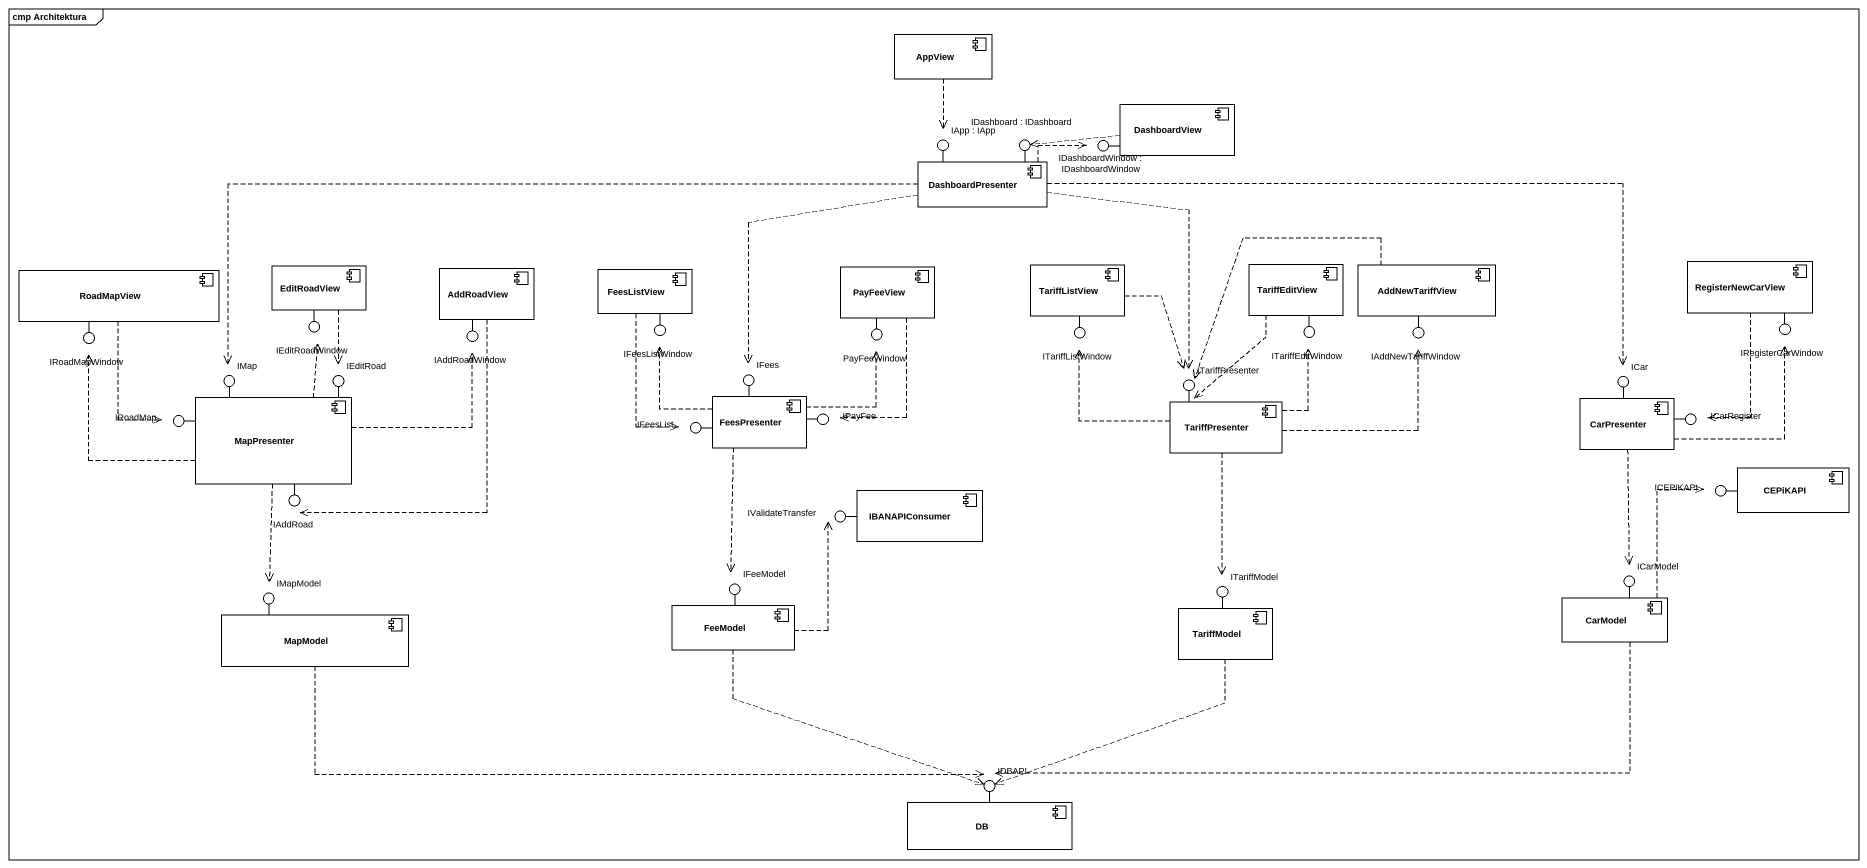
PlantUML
@startuml
mainframe cmp Architektura
component AppView
component DashboardView
() "IApp : IApp" as IApp
() "IDashboard : IDashboard" as IDashboard
() "IDashboardWindow : IDashboardWindow" as IDashboardWindow
component DashboardPresenter
component RoadMapView
component EditRoadView
component AddRoadView
component FeesListView
component PayFeeView
component TariffListView
component TariffEditView
component AddNewTariffView
component RegisterNewCarView
() IRoadMapWindow
() IEditRoadWindow
() IAddRoadWindow
() IFeesListWindow
() PayFeeWindow
() ITariffListWindow
() ITariffEditWindow
() IAddNewTariffWindow
() IRegisterCarWindow
() IMap
() IEditRoad
() IFees
() ITariffPresenter
() ICar
() IRoadMap
component MapPresenter
() IFeesList
component FeesPresenter
() IPayFee
component TariffPresenter
component CarPresenter
() ICarRegister
() IAddRoad
component IBANAPIConsumer
() ICEPiKAPI
component CEPiKAPI
() IValidateTransfer
() IFeeModel
() ITariffModel
() ICarModel
component MapModel
() IMapModel
component FeeModel
component TariffModel
component CarModel
() IDBAPI
component DB
DashboardPresenter -up- IApp
DashboardPresenter -up- IDashboard
DashboardView -left- IDashboardWindow
RoadMapView -- IRoadMapWindow
EditRoadView -- IEditRoadWindow
AddRoadView -- IAddRoadWindow
FeesListView -- IFeesListWindow
PayFeeView -- PayFeeWindow
TariffListView -- ITariffListWindow
TariffEditView -- ITariffEditWindow
AddNewTariffView -- IAddNewTariffWindow
RegisterNewCarView -- IRegisterCarWindow
MapPresenter -up- IMap
MapPresenter -up- IEditRoad
FeesPresenter -up- IFees
TariffPresenter -up- ITariffPresenter
CarPresenter -up- ICar
MapPresenter -left- IRoadMap
FeesPresenter -left- IFeesList
FeesPresenter -right- IPayFee
CarPresenter -right- ICarRegister
MapPresenter -- IAddRoad
CEPiKAPI -left- ICEPiKAPI
IBANAPIConsumer -left- IValidateTransfer
FeeModel -up- IFeeModel
TariffModel -up- ITariffModel
CarModel -up- ICarModel
MapModel -up- IMapModel
DB -up- IDBAPI
AppView ..> IApp
DashboardView .left.> IDashboard
DashboardPresenter .right.> IDashboardWindow
DashboardPresenter .left.> IMap
DashboardPresenter ..> IFees
DashboardPresenter ..> ITariffPresenter
DashboardPresenter .right.> ICar
RoadMapView ..> IRoadMap
EditRoadView ..> IEditRoad
AddRoadView ..> IAddRoad
FeesListView ..> IFeesList
PayFeeView ..> IPayFee
TariffListView ..> ITariffPresenter
TariffEditView ..> ITariffPresenter
AddNewTariffView .left.> ITariffPresenter
RegisterNewCarView ..> ICarRegister
MapPresenter .left.> IRoadMapWindow
MapPresenter .up.> IEditRoadWindow
MapPresenter .right.> IAddRoadWindow
MapPresenter ..> IMapModel
FeesPresenter .up.> IFeesListWindow
FeesPresenter .up.> PayFeeWindow
FeesPresenter ..> IFeeModel
TariffPresenter .up.> ITariffListWindow
TariffPresenter .up.> ITariffEditWindow
TariffPresenter .right.> IAddNewTariffWindow
TariffPresenter ..> ITariffModel
CarPresenter .right.> IRegisterCarWindow
CarPresenter ..> ICarModel
MapModel .right.> IDBAPI
FeeModel .up.> IValidateTransfer
FeeModel ..> IDBAPI
TariffModel ..> IDBAPI
CarModel .up.> ICEPiKAPI
CarModel .left.> IDBAPI
@enduml
